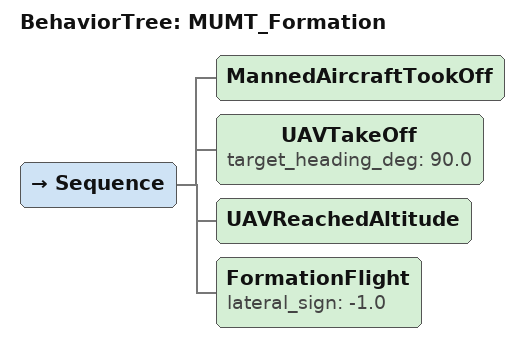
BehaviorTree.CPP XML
<root BTCPP_format="4">
  <BehaviorTree ID="MUMT_Formation">

    <Sequence>
      <MannedAircraftTookOff/>
      <UAVTakeOff            target_heading_deg="90.0"/>
      <UAVReachedAltitude/>
      <FormationFlight       lateral_sign="-1.0"/>
    </Sequence>

  </BehaviorTree>
</root>
